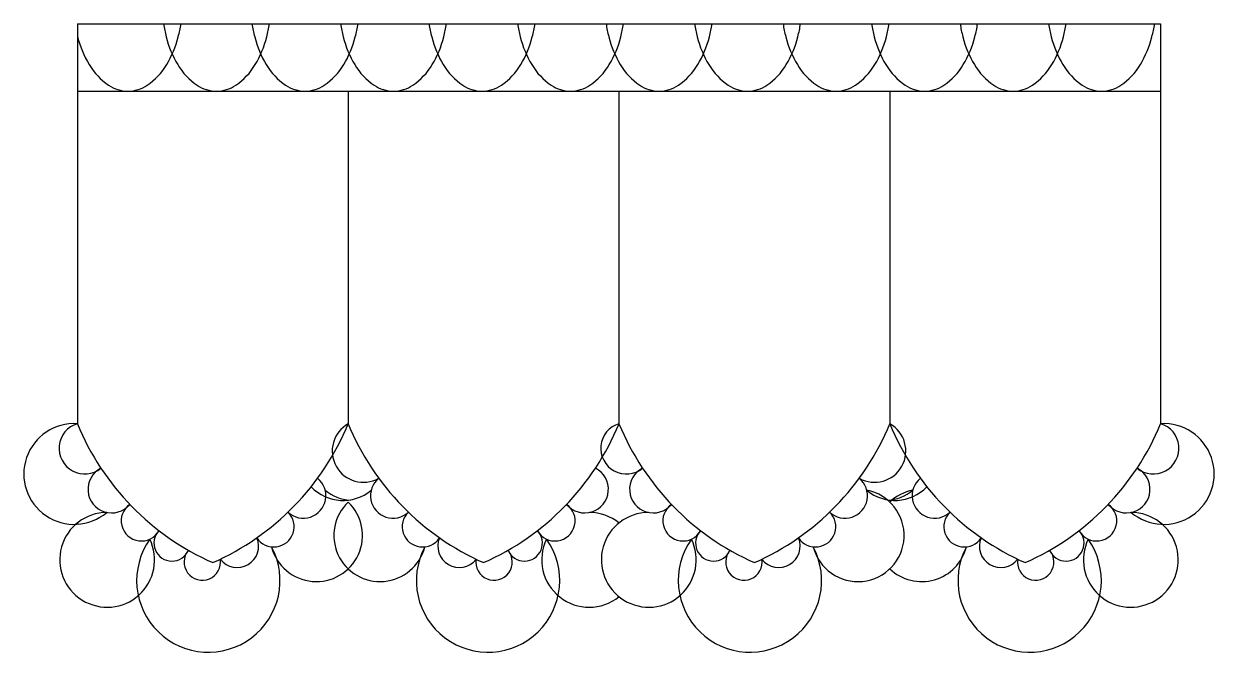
# Model space of a CAD drawing. Header units: metres. Extents: x 1238 to 1852, y 1368 to 1692.
import ezdxf

# ---------------------------------------------------------------- set-up
doc = ezdxf.new("R2010")
doc.units = ezdxf.units.M
for name, color, linetype in [('3', 3, 'Continuous'), ('4', 4, 'Continuous'), ('7', 7, 'Continuous')]:
    doc.layers.add(name, color=color, linetype=linetype)

msp = doc.modelspace()

# ---------------------------------------------------------------- linework, layer by layer
at = {"layer": '3'}
for p, q in [((1265.32, 1434.37), (1265.32, 1433.68)), ((1824.4, 1434.37), (1824.4, 1433.68)), ((1824.4, 1434.37), (1824.4, 1433.68))]:
    msp.add_line(p, q, dxfattribs=at)
for centre, radius, start, end in [((1269.16, 1472.91), 13.27, 106.78, 309.02), ((1413, 1471.53), 16.15, 119.29, 299.2), ((1548.69, 1472.91), 13.27, 106.78, 309.02), ((1668.95, 1536.58), 134.15, 202.33, 246.17), ((1676.73, 1471.53), 16.15, 240.8, 60.71), ((1820.57, 1472.91), 13.27, 230.98, 73.22), ((1282.98, 1451.72), 12.18, 116.68, 320.45), ((1527.21, 1451.72), 12.18, 219.55, 63.32), ((1562.51, 1451.72), 12.18, 116.68, 320.45), ((1806.75, 1451.72), 12.18, 219.55, 63.32), ((1381.96, 1448.43), 11.62, 226.97, 50.77), ((1428.22, 1448.43), 11.62, 129.23, 313.03), ((1661.5, 1448.43), 11.62, 226.97, 50.77), ((1707.76, 1448.43), 11.62, 129.23, 313.03), ((1402.43, 1468.62), 22.63, 223.39, 309.94), ((1407.76, 1468.62), 22.63, 230.06, 265.83), ((1687.29, 1468.62), 22.63, 230.06, 316.61), ((1681.97, 1468.62), 22.63, 274.17, 309.94), ((1701.07, 1427.89), 23.82, 101.06, 133.63), ((1298.37, 1435.46), 10.42, 125.24, 330.77), ((1511.81, 1435.46), 10.42, 209.23, 54.76), ((1577.91, 1435.46), 10.42, 125.24, 330.77), ((1791.35, 1435.46), 10.42, 209.23, 54.76), ((1366.72, 1432.43), 10.48, 213.14, 45.76), ((1443.46, 1432.43), 10.48, 134.24, 326.86), ((1529.48, 1415.32), 24.48, 51.08, 89.57), ((1646.26, 1432.43), 10.48, 213.14, 45.76), ((1723, 1432.43), 10.48, 134.24, 326.86), ((1314.1, 1423.92), 9.26, 135.81, 336.67), ((1347.86, 1422.34), 10.99, 217.31, 23.35), ((1462.33, 1422.34), 10.99, 156.65, 322.69), ((1496.08, 1423.92), 9.26, 203.33, 44.19), ((1593.64, 1423.92), 9.26, 135.81, 336.67), ((1627.39, 1422.34), 10.99, 217.31, 23.35), ((1741.87, 1422.34), 10.99, 156.65, 322.69), ((1775.62, 1423.92), 9.26, 203.33, 44.19), ((1329.82, 1414.2), 9.41, 139.97, 9.01), ((1353.86, 1423.95), 0, 77.08, 270), ((1480.37, 1414.2), 9.41, 170.99, 40.03), ((1609.35, 1414.2), 9.41, 139.97, 9.01), ((1735.86, 1423.95), 0, 270, 102.92), ((1759.91, 1414.2), 9.41, 170.99, 40.03)]:
    msp.add_arc(centre, radius, start, end, dxfattribs=at)
at = {"layer": '4'}
for p, q in [((1265.32, 1692.14), (1824.4, 1692.14)), ((1265.32, 1692.14), (1265.32, 1485.62)), ((1824.4, 1692.14), (1824.4, 1485.62))]:
    msp.add_line(p, q, dxfattribs=at)
at = {"layer": '7'}
for p, q in [((1265.32, 1657.36), (1824.4, 1657.36)), ((1405.09, 1657.36), (1405.09, 1485.62)), ((1544.86, 1657.36), (1544.86, 1485.62)), ((1544.86, 1657.36), (1544.86, 1485.62)), ((1684.63, 1657.36), (1684.63, 1485.62))]:
    msp.add_line(p, q, dxfattribs=at)
for points in [[(1291.43, 1657.36, 0.15), (1301.4, 1660.44, 0.11), (1311.43, 1671.04, 0.07), (1317.4, 1685.38, 0.02), (1318.78, 1692.14, 0.02)], [(1309.77, 1692.14, 0.02), (1311.14, 1685.38, 0.07), (1317.12, 1671.04, 0.11), (1327.14, 1660.44, 0.15), (1337.11, 1657.36, 0.15)], [(1337.11, 1657.36, 0.15), (1347.09, 1660.44, 0.11), (1357.11, 1671.04, 0.07), (1363.08, 1685.38, 0.02), (1364.46, 1692.14, 0.02)], [(1355.45, 1692.14, 0.02), (1356.83, 1685.38, 0.07), (1362.8, 1671.04, 0.11), (1372.82, 1660.44, 0.15), (1382.8, 1657.36, 0.15)], [(1382.8, 1657.36, 0.15), (1392.77, 1660.44, 0.11), (1402.79, 1671.04, 0.07), (1408.77, 1685.38, 0.02), (1410.14, 1692.14, 0.02)], [(1401.13, 1692.14, 0.02), (1402.51, 1685.38, 0.07), (1408.48, 1671.04, 0.11), (1418.5, 1660.44, 0.15), (1428.48, 1657.36, 0.15)], [(1428.48, 1657.36, 0.15), (1438.45, 1660.44, 0.11), (1448.48, 1671.04, 0.07), (1454.45, 1685.38, 0.02), (1455.82, 1692.14, 0.02)], [(1446.82, 1692.14, 0.02), (1448.19, 1685.38, 0.07), (1454.16, 1671.04, 0.11), (1464.19, 1660.44, 0.15), (1474.16, 1657.36, 0.15)], [(1474.16, 1657.36, 0.15), (1484.14, 1660.44, 0.11), (1494.16, 1671.04, 0.07), (1500.13, 1685.38, 0.02), (1501.51, 1692.14, 0.02)], [(1492.5, 1692.14, 0.02), (1493.87, 1685.38, 0.07), (1499.85, 1671.04, 0.11), (1509.87, 1660.44, 0.15), (1519.84, 1657.36, 0.15)], [(1519.84, 1657.36, 0.15), (1529.82, 1660.44, 0.11), (1539.84, 1671.04, 0.07), (1545.81, 1685.38, 0.02), (1547.19, 1692.14, 0.02)], [(1538.18, 1692.14, 0.02), (1539.56, 1685.38, 0.07), (1545.53, 1671.04, 0.11), (1555.55, 1660.44, 0.15), (1565.53, 1657.36, 0.15)], [(1565.53, 1657.36, 0.15), (1575.5, 1660.44, 0.11), (1585.52, 1671.04, 0.07), (1591.5, 1685.38, 0.02), (1592.87, 1692.14, 0.02)], [(1583.86, 1692.14, 0.02), (1585.24, 1685.38, 0.07), (1591.21, 1671.04, 0.11), (1601.24, 1660.44, 0.15), (1611.21, 1657.36, 0.15)], [(1611.21, 1657.36, 0.15), (1621.18, 1660.44, 0.11), (1631.21, 1671.04, 0.07), (1637.18, 1685.38, 0.02), (1638.56, 1692.14, 0.02)], [(1629.55, 1692.14, 0.02), (1630.92, 1685.38, 0.07), (1636.9, 1671.04, 0.11), (1646.92, 1660.44, 0.15), (1656.89, 1657.36, 0.15)], [(1656.89, 1657.36, 0.15), (1666.87, 1660.44, 0.11), (1676.89, 1671.04, 0.07), (1682.86, 1685.38, 0.02), (1684.24, 1692.14, 0.02)], [(1675.23, 1692.14, 0.02), (1676.61, 1685.38, 0.07), (1682.58, 1671.04, 0.11), (1692.6, 1660.44, 0.15), (1702.58, 1657.36, 0.15)], [(1702.58, 1657.36, 0.15), (1712.55, 1660.44, 0.11), (1722.57, 1671.04, 0.07), (1728.55, 1685.38, 0.02), (1729.92, 1692.14, 0.02)], [(1720.91, 1692.14, 0.02), (1722.29, 1685.38, 0.07), (1728.26, 1671.04, 0.11), (1738.29, 1660.44, 0.15), (1748.26, 1657.36, 0.15)], [(1748.26, 1657.36, 0.15), (1758.23, 1660.44, 0.11), (1768.26, 1671.04, 0.07), (1774.23, 1685.38, 0.02), (1775.61, 1692.14, 0.02)], [(1766.6, 1692.14, 0.02), (1767.97, 1685.38, 0.07), (1773.95, 1671.04, 0.11), (1783.97, 1660.44, 0.15), (1793.94, 1657.36, 0.15)], [(1793.94, 1657.36, 0.15), (1803.92, 1660.44, 0.11), (1813.94, 1671.04, 0.07), (1819.91, 1685.38, 0.02), (1821.29, 1692.14, 0.02)], [(1265.32, 1685.92), (1265.46, 1685.38, 0.07), (1271.43, 1671.04, 0.11), (1281.46, 1660.44, 0.15), (1291.43, 1657.36, 0.15)]]:
    msp.add_lwpolyline(points, format="xyb", dxfattribs=at)
for centre, radius, start, end in [((1263.7, 1459.65), 26.02, 86.42, 310.28), ((1389.41, 1536.58), 134.15, 202.33, 246.17), ((1281.01, 1536.58), 134.15, 293.83, 337.67), ((1529.18, 1536.58), 134.15, 202.33, 246.17), ((1420.78, 1536.58), 134.15, 293.83, 337.67), ((1560.54, 1536.58), 134.15, 293.83, 337.67), ((1808.71, 1536.58), 134.15, 202.33, 246.17), ((1700.31, 1536.58), 134.15, 293.83, 337.67), ((1826.02, 1459.65), 26.02, 229.72, 93.58), ((1668.19, 1427.89), 23.82, 194.28, 78.94), ((1388.66, 1427.89), 23.82, 194.28, 46.37), ((1421.53, 1427.89), 23.82, 133.63, 345.72), ((1280.7, 1415.32), 24.48, 90.43, 25.87), ((1560.24, 1415.32), 24.48, 90.43, 25.87), ((1809.02, 1415.32), 24.48, 154.13, 89.57), ((1332.92, 1404.61), 37, 144.69, 28.05), ((1477.27, 1404.61), 37, 151.95, 35.31), ((1529.48, 1415.32), 24.48, 154.13, 308.92), ((1612.46, 1404.61), 37, 144.69, 28.05), ((1756.8, 1404.61), 37, 151.95, 35.31), ((1701.07, 1427.89), 23.82, 226.37, 345.72)]:
    msp.add_arc(centre, radius, start, end, dxfattribs=at)

doc.saveas('drawing.dxf')
